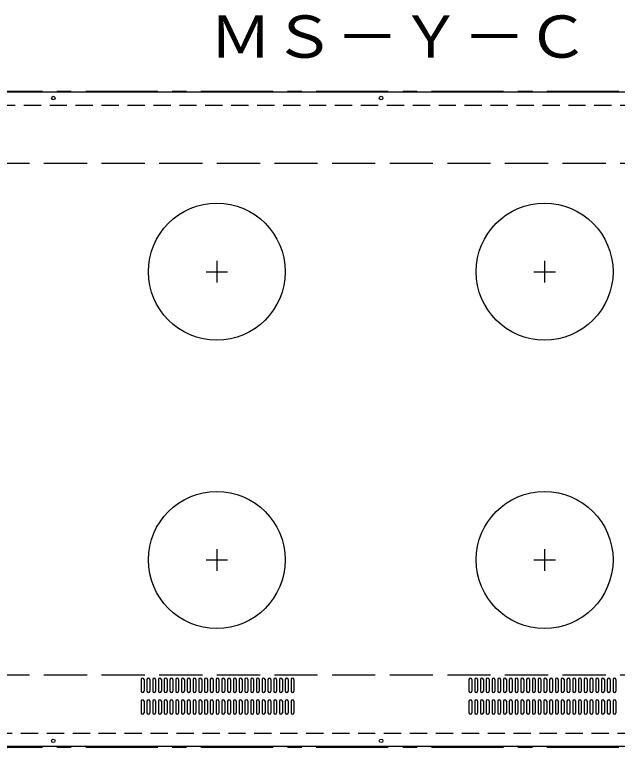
# Model space of a CAD drawing. Units: millimetres, scale not verified. Extents: x -3416 to 4046, y -2178 to 2260.
# Drawn here: x -1106 to -270, y -302 to 715 of the extents above; entities that cross this region are included whole.
import ezdxf
from ezdxf.enums import TextEntityAlignment as Align

# ---------------------------------------------------------------- set-up
doc = ezdxf.new("R2010")
doc.units = ezdxf.units.MM
doc.header["$LTSCALE"] = 20
for name, pattern in [('CHAIN1', [8, 5, -1, 1, -1]), ('DASHED1', [1.8, 1.2, -0.6]), ('DASHED3', [4, 3, -1])]:
    doc.linetypes.add(name, pattern=pattern)
doc.layers.add('0-0', color=7, linetype='Continuous')
doc.styles.add('ＭＳ ゴシック', font='')
doc.styles.get('ＭＳ ゴシック').set_extended_font_data('MS Gothic')

msp = doc.modelspace()

# ---------------------------------------------------------------- linework, layer by layer
at = {"layer": '0-0', "color": 4, "linetype": 'CHAIN1'}
msp.add_line((2132.47, 608.44), (-3326.53, 608.44), dxfattribs=at)
at = {"layer": '0-0'}
for p, q in [((294.47, 607.44), (-1525.53, 607.44)), ((-930.53, -207.56), (-930.53, -223.56)), ((-926.53, -207.56), (-926.53, -223.56)), ((-922.53, -207.56), (-922.53, -223.56)), ((-918.53, -207.56), (-918.53, -223.56)), ((-914.53, -207.56), (-914.53, -223.56)), ((-910.53, -207.56), (-910.53, -223.56)), ((-906.53, -207.56), (-906.53, -223.56)), ((-902.53, -207.56), (-902.53, -223.56)), ((-898.53, -207.56), (-898.53, -223.56)), ((-894.53, -207.56), (-894.53, -223.56)), ((-890.53, -207.56), (-890.53, -223.56)), ((-886.53, -207.56), (-886.53, -223.56)), ((-882.53, -207.56), (-882.53, -223.56)), ((-878.53, -207.56), (-878.53, -223.56)), ((-874.53, -207.56), (-874.53, -223.56)), ((-870.53, -207.56), (-870.53, -223.56)), ((-866.53, -207.56), (-866.53, -223.56)), ((-862.53, -207.56), (-862.53, -223.56)), ((-858.53, -207.56), (-858.53, -223.56)), ((-854.53, -207.56), (-854.53, -223.56)), ((-850.53, -207.56), (-850.53, -223.56)), ((-846.53, -207.56), (-846.53, -223.56)), ((-842.53, -207.56), (-842.53, -223.56)), ((-838.53, -207.56), (-838.53, -223.56)), ((-834.53, -207.56), (-834.53, -223.56)), ((-830.53, -207.56), (-830.53, -223.56)), ((-826.53, -207.56), (-826.53, -223.56)), ((-822.53, -207.56), (-822.53, -223.56)), ((-818.53, -207.56), (-818.53, -223.56)), ((-814.53, -207.56), (-814.53, -223.56)), ((-810.53, -207.56), (-810.53, -223.56)), ((-806.53, -207.56), (-806.53, -223.56)), ((-802.53, -207.56), (-802.53, -223.56)), ((-798.53, -207.56), (-798.53, -223.56)), ((-794.53, -207.56), (-794.53, -223.56)), ((-790.53, -207.56), (-790.53, -223.56)), ((-786.53, -207.56), (-786.53, -223.56)), ((-782.53, -207.56), (-782.53, -223.56)), ((-778.53, -207.56), (-778.53, -223.56)), ((-774.53, -207.56), (-774.53, -223.56)), ((-770.53, -207.56), (-770.53, -223.56)), ((-766.53, -207.56), (-766.53, -223.56)), ((-762.53, -207.56), (-762.53, -223.56)), ((-758.53, -207.56), (-758.53, -223.56)), ((-754.53, -207.56), (-754.53, -223.56)), ((-750.53, -207.56), (-750.53, -223.56)), ((-746.53, -207.56), (-746.53, -223.56)), ((-742.53, -207.56), (-742.53, -223.56)), ((-738.53, -207.56), (-738.53, -223.56)), ((-734.53, -207.56), (-734.53, -223.56)), ((-730.53, -207.56), (-730.53, -223.56)), ((-726.53, -207.56), (-726.53, -223.56)), ((-722.53, -207.56), (-722.53, -223.56)), ((-718.53, -207.56), (-718.53, -223.56)), ((-475.53, -207.56), (-475.53, -223.56)), ((-471.53, -207.56), (-471.53, -223.56)), ((-467.53, -207.56), (-467.53, -223.56)), ((-463.53, -207.56), (-463.53, -223.56)), ((-459.53, -207.56), (-459.53, -223.56)), ((-455.53, -207.56), (-455.53, -223.56)), ((-451.53, -207.56), (-451.53, -223.56)), ((-447.53, -207.56), (-447.53, -223.56)), ((-443.53, -207.56), (-443.53, -223.56)), ((-439.53, -207.56), (-439.53, -223.56)), ((-435.53, -207.56), (-435.53, -223.56)), ((-431.53, -207.56), (-431.53, -223.56)), ((-427.53, -207.56), (-427.53, -223.56)), ((-423.53, -207.56), (-423.53, -223.56)), ((-419.53, -207.56), (-419.53, -223.56)), ((-415.53, -207.56), (-415.53, -223.56)), ((-411.53, -207.56), (-411.53, -223.56)), ((-407.53, -207.56), (-407.53, -223.56)), ((-403.53, -207.56), (-403.53, -223.56)), ((-399.53, -207.56), (-399.53, -223.56)), ((-395.53, -207.56), (-395.53, -223.56)), ((-391.53, -207.56), (-391.53, -223.56)), ((-387.53, -207.56), (-387.53, -223.56)), ((-383.53, -207.56), (-383.53, -223.56)), ((-379.53, -207.56), (-379.53, -223.56)), ((-375.53, -207.56), (-375.53, -223.56)), ((-371.53, -207.56), (-371.53, -223.56)), ((-367.53, -207.56), (-367.53, -223.56)), ((-363.53, -207.56), (-363.53, -223.56)), ((-359.53, -207.56), (-359.53, -223.56)), ((-355.53, -207.56), (-355.53, -223.56)), ((-351.53, -207.56), (-351.53, -223.56)), ((-347.53, -207.56), (-347.53, -223.56)), ((-343.53, -207.56), (-343.53, -223.56)), ((-339.53, -207.56), (-339.53, -223.56)), ((-335.53, -207.56), (-335.53, -223.56)), ((-331.53, -207.56), (-331.53, -223.56)), ((-327.53, -207.56), (-327.53, -223.56)), ((-323.53, -207.56), (-323.53, -223.56)), ((-319.53, -207.56), (-319.53, -223.56)), ((-315.53, -207.56), (-315.53, -223.56)), ((-311.53, -207.56), (-311.53, -223.56)), ((-307.53, -207.56), (-307.53, -223.56)), ((-303.53, -207.56), (-303.53, -223.56)), ((-299.53, -207.56), (-299.53, -223.56)), ((-295.53, -207.56), (-295.53, -223.56)), ((-291.53, -207.56), (-291.53, -223.56)), ((-287.53, -207.56), (-287.53, -223.56)), ((-283.53, -207.56), (-283.53, -223.56)), ((-279.53, -207.56), (-279.53, -223.56)), ((-275.53, -207.56), (-275.53, -223.56)), ((-271.53, -207.56), (-271.53, -223.56)), ((-930.53, -237.56), (-930.53, -253.56)), ((-926.53, -237.56), (-926.53, -253.56)), ((-922.53, -237.56), (-922.53, -253.56)), ((-918.53, -237.56), (-918.53, -253.56)), ((-914.53, -237.56), (-914.53, -253.56)), ((-910.53, -237.56), (-910.53, -253.56)), ((-906.53, -237.56), (-906.53, -253.56)), ((-902.53, -237.56), (-902.53, -253.56)), ((-898.53, -237.56), (-898.53, -253.56)), ((-894.53, -237.56), (-894.53, -253.56)), ((-890.53, -237.56), (-890.53, -253.56)), ((-886.53, -237.56), (-886.53, -253.56)), ((-882.53, -237.56), (-882.53, -253.56)), ((-878.53, -237.56), (-878.53, -253.56)), ((-874.53, -237.56), (-874.53, -253.56)), ((-870.53, -237.56), (-870.53, -253.56)), ((-866.53, -237.56), (-866.53, -253.56)), ((-862.53, -237.56), (-862.53, -253.56)), ((-858.53, -237.56), (-858.53, -253.56)), ((-854.53, -237.56), (-854.53, -253.56)), ((-850.53, -237.56), (-850.53, -253.56)), ((-846.53, -237.56), (-846.53, -253.56)), ((-842.53, -237.56), (-842.53, -253.56)), ((-838.53, -237.56), (-838.53, -253.56)), ((-834.53, -237.56), (-834.53, -253.56)), ((-830.53, -237.56), (-830.53, -253.56)), ((-826.53, -237.56), (-826.53, -253.56)), ((-822.53, -237.56), (-822.53, -253.56)), ((-818.53, -237.56), (-818.53, -253.56)), ((-814.53, -237.56), (-814.53, -253.56)), ((-810.53, -237.56), (-810.53, -253.56)), ((-806.53, -237.56), (-806.53, -253.56)), ((-802.53, -237.56), (-802.53, -253.56)), ((-798.53, -237.56), (-798.53, -253.56)), ((-794.53, -237.56), (-794.53, -253.56)), ((-790.53, -237.56), (-790.53, -253.56)), ((-786.53, -237.56), (-786.53, -253.56)), ((-782.53, -237.56), (-782.53, -253.56)), ((-778.53, -237.56), (-778.53, -253.56)), ((-774.53, -237.56), (-774.53, -253.56)), ((-770.53, -237.56), (-770.53, -253.56)), ((-766.53, -237.56), (-766.53, -253.56)), ((-762.53, -237.56), (-762.53, -253.56)), ((-758.53, -237.56), (-758.53, -253.56)), ((-754.53, -237.56), (-754.53, -253.56)), ((-750.53, -237.56), (-750.53, -253.56)), ((-746.53, -237.56), (-746.53, -253.56)), ((-742.53, -237.56), (-742.53, -253.56)), ((-738.53, -237.56), (-738.53, -253.56)), ((-734.53, -237.56), (-734.53, -253.56)), ((-730.53, -237.56), (-730.53, -253.56)), ((-726.53, -237.56), (-726.53, -253.56)), ((-722.53, -237.56), (-722.53, -253.56)), ((-718.53, -237.56), (-718.53, -253.56)), ((-475.53, -237.56), (-475.53, -253.56)), ((-471.53, -237.56), (-471.53, -253.56)), ((-467.53, -237.56), (-467.53, -253.56)), ((-463.53, -237.56), (-463.53, -253.56)), ((-459.53, -237.56), (-459.53, -253.56)), ((-455.53, -237.56), (-455.53, -253.56)), ((-451.53, -237.56), (-451.53, -253.56)), ((-447.53, -237.56), (-447.53, -253.56)), ((-443.53, -237.56), (-443.53, -253.56)), ((-439.53, -237.56), (-439.53, -253.56)), ((-435.53, -237.56), (-435.53, -253.56)), ((-431.53, -237.56), (-431.53, -253.56)), ((-427.53, -237.56), (-427.53, -253.56)), ((-423.53, -237.56), (-423.53, -253.56)), ((-419.53, -237.56), (-419.53, -253.56)), ((-415.53, -237.56), (-415.53, -253.56)), ((-411.53, -237.56), (-411.53, -253.56)), ((-407.53, -237.56), (-407.53, -253.56)), ((-403.53, -237.56), (-403.53, -253.56)), ((-399.53, -237.56), (-399.53, -253.56)), ((-395.53, -237.56), (-395.53, -253.56)), ((-391.53, -237.56), (-391.53, -253.56)), ((-387.53, -237.56), (-387.53, -253.56)), ((-383.53, -237.56), (-383.53, -253.56)), ((-379.53, -237.56), (-379.53, -253.56)), ((-375.53, -237.56), (-375.53, -253.56)), ((-371.53, -237.56), (-371.53, -253.56)), ((-367.53, -237.56), (-367.53, -253.56)), ((-363.53, -237.56), (-363.53, -253.56)), ((-359.53, -237.56), (-359.53, -253.56)), ((-355.53, -237.56), (-355.53, -253.56)), ((-351.53, -237.56), (-351.53, -253.56)), ((-347.53, -237.56), (-347.53, -253.56)), ((-343.53, -237.56), (-343.53, -253.56)), ((-339.53, -237.56), (-339.53, -253.56)), ((-335.53, -237.56), (-335.53, -253.56)), ((-331.53, -237.56), (-331.53, -253.56)), ((-327.53, -237.56), (-327.53, -253.56)), ((-323.53, -237.56), (-323.53, -253.56)), ((-319.53, -237.56), (-319.53, -253.56)), ((-315.53, -237.56), (-315.53, -253.56)), ((-311.53, -237.56), (-311.53, -253.56)), ((-307.53, -237.56), (-307.53, -253.56)), ((-303.53, -237.56), (-303.53, -253.56)), ((-299.53, -237.56), (-299.53, -253.56)), ((-295.53, -237.56), (-295.53, -253.56)), ((-291.53, -237.56), (-291.53, -253.56)), ((-287.53, -237.56), (-287.53, -253.56)), ((-283.53, -237.56), (-283.53, -253.56)), ((-279.53, -237.56), (-279.53, -253.56)), ((-275.53, -237.56), (-275.53, -253.56)), ((-271.53, -237.56), (-271.53, -253.56)), ((294.47, -300.56), (-1525.53, -300.56))]:
    msp.add_line(p, q, dxfattribs=at)
at = {"layer": '0-0', "linetype": 'DASHED1'}
for p, q in [((-1525.53, 589.44), (294.47, 589.44)), ((294.47, -282.56), (-1525.53, -282.56))]:
    msp.add_line(p, q, dxfattribs=at)
at = {"layer": '0-0', "linetype": 'DASHED3'}
for p, q in [((594.47, 508.44), (-1825.53, 508.44)), ((594.47, -201.56), (-1825.53, -201.56))]:
    msp.add_line(p, q, dxfattribs=at)
at = {"layer": '0-0', "linetype": 'CHAIN1'}
for p, q in [((-825.53, 373.44), (-825.53, 343.44)), ((-370.53, 373.44), (-370.53, 343.44)), ((-840.53, 358.44), (-810.53, 358.44)), ((-385.53, 358.44), (-355.53, 358.44)), ((-825.53, -26.56), (-825.53, -56.56)), ((-370.53, -26.56), (-370.53, -56.56)), ((-840.53, -41.56), (-810.53, -41.56)), ((-385.53, -41.56), (-355.53, -41.56))]:
    msp.add_line(p, q, dxfattribs=at)
at = {"layer": '0-0', "color": 4, "linetype": 'CHAIN1'}
msp.add_lwpolyline([(2132.47, 608.44), (2132.47, -301.56), (-3327.53, -301.56)], dxfattribs=at)
at = {"layer": '0-0'}
for centre, radius in [((-1052.53, 599.44), 2.5), ((-597.53, 599.44), 2.5), ((-825.53, 358.44), 95), ((-370.53, 358.44), 95), ((-825.53, -41.56), 95), ((-370.53, -41.56), 95), ((-1052.53, -292.56), 2.5), ((-597.53, -292.56), 2.5)]:
    msp.add_circle(centre, radius, dxfattribs=at)
for centre, start, end in [((-928.53, -207.56), 0, 180), ((-920.53, -207.56), 0, 180), ((-912.53, -207.56), 0, 180), ((-904.53, -207.56), 0, 180), ((-896.53, -207.56), 0, 180), ((-888.53, -207.56), 0, 180), ((-880.53, -207.56), 0, 180), ((-872.53, -207.56), 0, 180), ((-864.53, -207.56), 0, 180), ((-856.53, -207.56), 0, 180), ((-848.53, -207.56), 0, 180), ((-840.53, -207.56), 0, 180), ((-832.53, -207.56), 0, 180), ((-824.53, -207.56), 0, 180), ((-816.53, -207.56), 0, 180), ((-808.53, -207.56), 0, 180), ((-800.53, -207.56), 0, 180), ((-792.53, -207.56), 0, 180), ((-784.53, -207.56), 0, 180), ((-776.53, -207.56), 0, 180), ((-768.53, -207.56), 0, 180), ((-760.53, -207.56), 0, 180), ((-752.53, -207.56), 0, 180), ((-744.53, -207.56), 0, 180), ((-736.53, -207.56), 0, 180), ((-728.53, -207.56), 0, 180), ((-720.53, -207.56), 0, 180), ((-473.53, -207.56), 0, 180), ((-465.53, -207.56), 0, 180), ((-457.53, -207.56), 0, 180), ((-449.53, -207.56), 0, 180), ((-441.53, -207.56), 0, 180), ((-433.53, -207.56), 0, 180), ((-425.53, -207.56), 0, 180), ((-417.53, -207.56), 0, 180), ((-409.53, -207.56), 0, 180), ((-401.53, -207.56), 0, 180), ((-393.53, -207.56), 0, 180), ((-385.53, -207.56), 0, 180), ((-377.53, -207.56), 0, 180), ((-369.53, -207.56), 0, 180), ((-361.53, -207.56), 0, 180), ((-353.53, -207.56), 0, 180), ((-345.53, -207.56), 0, 180), ((-337.53, -207.56), 0, 180), ((-329.53, -207.56), 0, 180), ((-321.53, -207.56), 0, 180), ((-313.53, -207.56), 0, 180), ((-305.53, -207.56), 0, 180), ((-297.53, -207.56), 0, 180), ((-289.53, -207.56), 0, 180), ((-281.53, -207.56), 0, 180), ((-273.53, -207.56), 0, 180), ((-928.53, -223.56), 180, 0), ((-920.53, -223.56), 180, 0), ((-912.53, -223.56), 180, 0), ((-904.53, -223.56), 180, 0), ((-896.53, -223.56), 180, 0), ((-888.53, -223.56), 180, 0), ((-880.53, -223.56), 180, 0), ((-872.53, -223.56), 180, 0), ((-864.53, -223.56), 180, 0), ((-856.53, -223.56), 180, 0), ((-848.53, -223.56), 180, 0), ((-840.53, -223.56), 180, 0), ((-832.53, -223.56), 180, 0), ((-824.53, -223.56), 180, 0), ((-816.53, -223.56), 180, 0), ((-808.53, -223.56), 180, 0), ((-800.53, -223.56), 180, 0), ((-792.53, -223.56), 180, 0), ((-784.53, -223.56), 180, 0), ((-776.53, -223.56), 180, 0), ((-768.53, -223.56), 180, 0), ((-760.53, -223.56), 180, 0), ((-752.53, -223.56), 180, 0), ((-744.53, -223.56), 180, 0), ((-736.53, -223.56), 180, 0), ((-728.53, -223.56), 180, 0), ((-720.53, -223.56), 180, 0), ((-473.53, -223.56), 180, 0), ((-465.53, -223.56), 180, 0), ((-457.53, -223.56), 180, 0), ((-449.53, -223.56), 180, 0), ((-441.53, -223.56), 180, 0), ((-433.53, -223.56), 180, 0), ((-425.53, -223.56), 180, 0), ((-417.53, -223.56), 180, 0), ((-409.53, -223.56), 180, 0), ((-401.53, -223.56), 180, 0), ((-393.53, -223.56), 180, 0), ((-385.53, -223.56), 180, 0), ((-377.53, -223.56), 180, 0), ((-369.53, -223.56), 180, 0), ((-361.53, -223.56), 180, 0), ((-353.53, -223.56), 180, 0), ((-345.53, -223.56), 180, 0), ((-337.53, -223.56), 180, 0), ((-329.53, -223.56), 180, 0), ((-321.53, -223.56), 180, 0), ((-313.53, -223.56), 180, 0), ((-305.53, -223.56), 180, 0), ((-297.53, -223.56), 180, 0), ((-289.53, -223.56), 180, 0), ((-281.53, -223.56), 180, 0), ((-273.53, -223.56), 180, 0), ((-928.53, -237.56), 0, 180), ((-920.53, -237.56), 0, 180), ((-912.53, -237.56), 0, 180), ((-904.53, -237.56), 0, 180), ((-896.53, -237.56), 0, 180), ((-888.53, -237.56), 0, 180), ((-880.53, -237.56), 0, 180), ((-872.53, -237.56), 0, 180), ((-864.53, -237.56), 0, 180), ((-856.53, -237.56), 0, 180), ((-848.53, -237.56), 0, 180), ((-840.53, -237.56), 0, 180), ((-832.53, -237.56), 0, 180), ((-824.53, -237.56), 0, 180), ((-816.53, -237.56), 0, 180), ((-808.53, -237.56), 0, 180), ((-800.53, -237.56), 0, 180), ((-792.53, -237.56), 0, 180), ((-784.53, -237.56), 0, 180), ((-776.53, -237.56), 0, 180), ((-768.53, -237.56), 0, 180), ((-760.53, -237.56), 0, 180), ((-752.53, -237.56), 0, 180), ((-744.53, -237.56), 0, 180), ((-736.53, -237.56), 0, 180), ((-728.53, -237.56), 0, 180), ((-720.53, -237.56), 0, 180), ((-473.53, -237.56), 0, 180), ((-465.53, -237.56), 0, 180), ((-457.53, -237.56), 0, 180), ((-449.53, -237.56), 0, 180), ((-441.53, -237.56), 0, 180), ((-433.53, -237.56), 0, 180), ((-425.53, -237.56), 0, 180), ((-417.53, -237.56), 0, 180), ((-409.53, -237.56), 0, 180), ((-401.53, -237.56), 0, 180), ((-393.53, -237.56), 0, 180), ((-385.53, -237.56), 0, 180), ((-377.53, -237.56), 0, 180), ((-369.53, -237.56), 0, 180), ((-361.53, -237.56), 0, 180), ((-353.53, -237.56), 0, 180), ((-345.53, -237.56), 0, 180), ((-337.53, -237.56), 0, 180), ((-329.53, -237.56), 0, 180), ((-321.53, -237.56), 0, 180), ((-313.53, -237.56), 0, 180), ((-305.53, -237.56), 0, 180), ((-297.53, -237.56), 0, 180), ((-289.53, -237.56), 0, 180), ((-281.53, -237.56), 0, 180), ((-273.53, -237.56), 0, 180), ((-928.53, -253.56), 180, 0), ((-920.53, -253.56), 180, 0), ((-912.53, -253.56), 180, 0), ((-904.53, -253.56), 180, 0), ((-896.53, -253.56), 180, 0), ((-888.53, -253.56), 180, 0), ((-880.53, -253.56), 180, 0), ((-872.53, -253.56), 180, 0), ((-864.53, -253.56), 180, 0), ((-856.53, -253.56), 180, 0), ((-848.53, -253.56), 180, 0), ((-840.53, -253.56), 180, 0), ((-832.53, -253.56), 180, 0), ((-824.53, -253.56), 180, 0), ((-816.53, -253.56), 180, 0), ((-808.53, -253.56), 180, 0), ((-800.53, -253.56), 180, 0), ((-792.53, -253.56), 180, 0), ((-784.53, -253.56), 180, 0), ((-776.53, -253.56), 180, 0), ((-768.53, -253.56), 180, 0), ((-760.53, -253.56), 180, 0), ((-752.53, -253.56), 180, 0), ((-744.53, -253.56), 180, 0), ((-736.53, -253.56), 180, 0), ((-728.53, -253.56), 180, 0), ((-720.53, -253.56), 180, 0), ((-473.53, -253.56), 180, 0), ((-465.53, -253.56), 180, 0), ((-457.53, -253.56), 180, 0), ((-449.53, -253.56), 180, 0), ((-441.53, -253.56), 180, 0), ((-433.53, -253.56), 180, 0), ((-425.53, -253.56), 180, 0), ((-417.53, -253.56), 180, 0), ((-409.53, -253.56), 180, 0), ((-401.53, -253.56), 180, 0), ((-393.53, -253.56), 180, 0), ((-385.53, -253.56), 180, 0), ((-377.53, -253.56), 180, 0), ((-369.53, -253.56), 180, 0), ((-361.53, -253.56), 180, 0), ((-353.53, -253.56), 180, 0), ((-345.53, -253.56), 180, 0), ((-337.53, -253.56), 180, 0), ((-329.53, -253.56), 180, 0), ((-321.53, -253.56), 180, 0), ((-313.53, -253.56), 180, 0), ((-305.53, -253.56), 180, 0), ((-297.53, -253.56), 180, 0), ((-289.53, -253.56), 180, 0), ((-281.53, -253.56), 180, 0), ((-273.53, -253.56), 180, 0)]:
    msp.add_arc(centre, 2, start, end, dxfattribs=at)

# ---------------------------------------------------------------- texts
at = {"layer": '0-0', "style": 'ＭＳ ゴシック', "width": 1.1}
msp.add_text('ＭＳ－Ｙ－Ｃ', height=58.65, dxfattribs=at).set_placement((-836.43, 637.74), align=Align.BOTTOM_LEFT)

doc.saveas('drawing.dxf')
